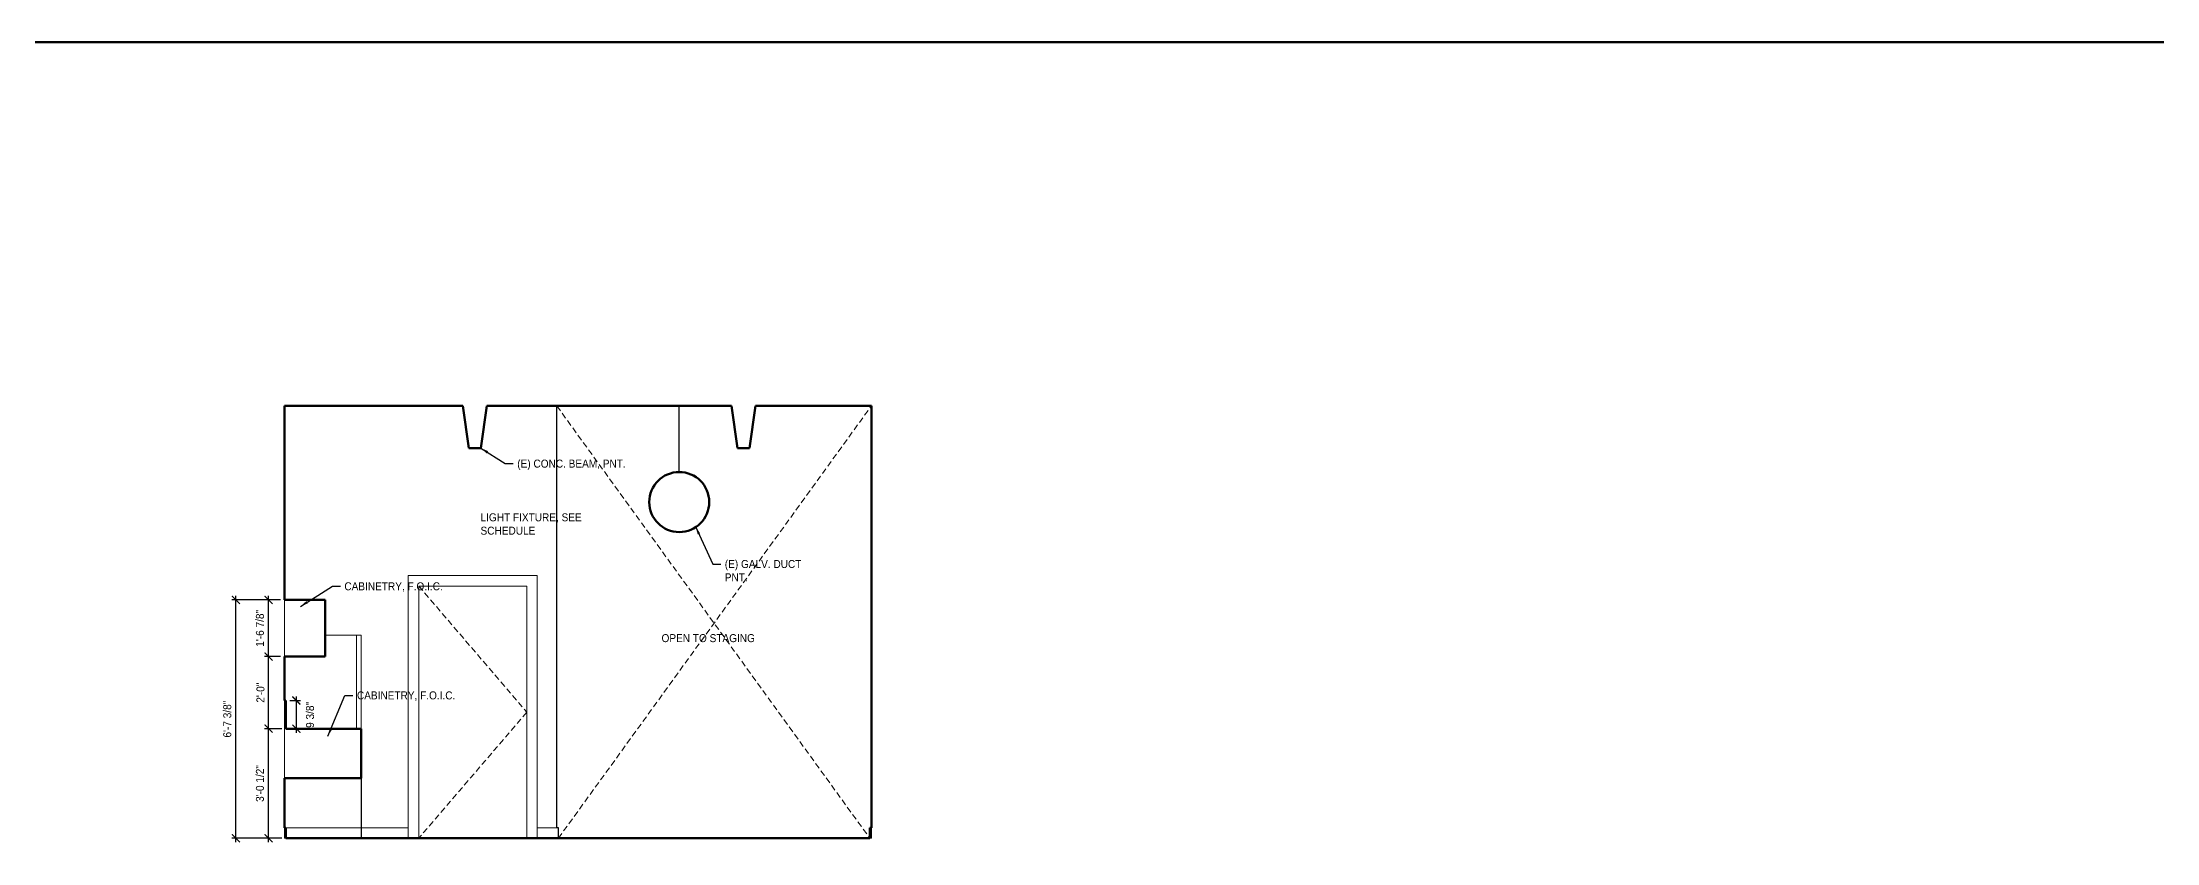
# Model space of a CAD drawing. Header units: inches. Extents: x -3027 to 6920, y -6604 to 320.
# Drawn here: x -857 to -152, y -3601 to -3335 of the extents above; entities that cross this region are included whole.
import ezdxf

# ---------------------------------------------------------------- set-up
doc = ezdxf.new("R2010")
doc.units = ezdxf.units.IN
doc.header["$LTSCALE"] = 4
doc.header["$MEASUREMENT"] = 0
doc.header["$PDMODE"] = 35
doc.header["$PDSIZE"] = -5
doc.linetypes.add('DASHED', pattern=[0.75, 0.5, -0.25])
doc.layers.get('0').update_dxf_attribs({"linetype": 'CONTINUOUS'})
doc.layers.get('Defpoints').update_dxf_attribs({"linetype": 'CONTINUOUS'})
for name, color, linetype, lineweight in [('A-ELEV-2', 5, 'CONTINUOUS', 25), ('A-ELEV-3', 8, 'CONTINUOUS', 15), ('A-ELEV-BYND', 9, 'DASHED', 9), ('A-ELEV-CUT', 3, 'CONTINUOUS', 50), ('A-NOTE-DIM', 8, 'CONTINUOUS', 15)]:
    doc.layers.add(name, color=color, linetype=linetype, lineweight=lineweight)
doc.layers.add('A-NOTE-DIM-3_8', color=8, linetype='CONTINUOUS')
doc.styles.add('3_8SM', font='swisse.ttf', dxfattribs={"width": 0.9, "height": 2.666667})
doc.dimstyles.new('DIM3_8', dxfattribs={"dimtxt": 2.666667, "dimasz": 2.666667, "dimexe": 1.333333, "dimexo": 1.333333, "dimgap": 1.333333, "dimtad": 1, "dimdec": 4, "dimzin": 11, "dimdsep": 46, "dimlunit": 4, "dimtxsty": '3_8SM', "dimblk": 'ARCHTICK', "dimblk1": 'ARCHTICK', "dimblk2": 'ARCHTICK', "dimsah": 1, "dimcen": 2.666667, "dimdle": 1.333333, "dimclrd": 8, "dimclre": 8, "dimclrt": 8, "dimadec": 0, "dimazin": 0, "dimtfac": 4, "dimtdec": 4, "dimtofl": 0, "dimtmove": 2, "dimatfit": 3, "dimfxl": 1, "dimfrac": 2, "dimtzin": 0, "dimarcsym": 0})
doc.dimstyles.new('DIM3_8$7', dxfattribs={"dimtxt": 2.666667, "dimasz": 2.666667, "dimexe": 1.333333, "dimexo": 1.333333, "dimgap": 1.333333, "dimtad": 0, "dimdec": 4, "dimzin": 11, "dimdsep": 46, "dimlunit": 4, "dimtxsty": '3_8SM', "dimblk": 'ARCHTICK', "dimcen": 2.666667, "dimdle": 1.333333, "dimclrd": 8, "dimclre": 8, "dimclrt": 8, "dimadec": 0, "dimazin": 0, "dimtfac": 4, "dimtdec": 4, "dimtofl": 0, "dimtmove": 1, "dimatfit": 3, "dimfxl": 1, "dimfrac": 2, "dimtzin": 0, "dimarcsym": 0})

# ---------------------------------------------------------------- blocks, each defined once
blk = doc.blocks.new('A$C6AF20732')
at = {"layer": 'A-ELEV-CUT'}
for p, q in [((-2, -14), (-4, 0)), ((2, -14), (4, 0)), ((-2, -14), (2, -14))]:
    blk.add_line(p, q, dxfattribs=at)
blk = doc.blocks.new('_ARCHTICK')
at = {"color": 0, "linetype": 'ByBlock', "const_width": 0.15}
blk.add_lwpolyline([(-0.5, -0.5), (0.5, 0.5)], dxfattribs=at)
blk = doc.blocks.new('*D23')
at = {"layer": 'A-NOTE-DIM', "color": 8, "lineweight": -2, "transparency": 16777216}
for p, q in [((-776.83, -3563.5), (-782.63, -3563.5)), ((-781.3, -3601.33), (-781.3, -3562.17)), ((-776.83, -3600), (-782.63, -3600))]:
    blk.add_line(p, q, dxfattribs=at)
at = {"layer": 'Defpoints', "color": 0, "transparency": 16777216}
for p in [(-781.3, -3563.5), (-775.5, -3563.5), (-775.5, -3600)]:
    blk.add_point(p, dxfattribs=at)
at = {"layer": 'A-NOTE-DIM', "color": 8, "lineweight": -2, "transparency": 16777216, "xscale": 2.666666666666667, "yscale": 2.666666666666667, "zscale": 2.666666666666667}
for p, rotation in [((-781.3, -3563.5), 90), ((-781.3, -3600), 270)]:
    blk.add_blockref('_ARCHTICK', p, dxfattribs=dict(at, rotation=rotation))
at = {"layer": 'A-NOTE-DIM', "color": 8, "transparency": 16777216, "insert": (-784.17, -3581.75), "char_height": 2.667, "attachment_point": 5, "rotation": 90, "style": '3_8SM'}
blk.add_mtext('3\'-0 1/2" ', dxfattribs=at)
blk = doc.blocks.new('*D24')
at = {"layer": 'A-NOTE-DIM', "color": 8, "lineweight": -2, "transparency": 16777216}
for p, q in [((-777.33, -3539.5), (-782.63, -3539.5)), ((-781.3, -3564.83), (-781.3, -3538.17)), ((-776.83, -3563.5), (-782.63, -3563.5))]:
    blk.add_line(p, q, dxfattribs=at)
at = {"layer": 'Defpoints', "color": 0, "transparency": 16777216}
for p in [(-781.3, -3539.5), (-776, -3539.5), (-775.5, -3563.5)]:
    blk.add_point(p, dxfattribs=at)
at = {"layer": 'A-NOTE-DIM', "color": 8, "lineweight": -2, "transparency": 16777216, "xscale": 2.666666666666667, "yscale": 2.666666666666667, "zscale": 2.666666666666667}
for p, rotation in [((-781.3, -3539.5), 90), ((-781.3, -3563.5), 270)]:
    blk.add_blockref('_ARCHTICK', p, dxfattribs=dict(at, rotation=rotation))
at = {"layer": 'A-NOTE-DIM', "color": 8, "transparency": 16777216, "insert": (-784, -3551.5), "char_height": 2.667, "attachment_point": 5, "rotation": 90, "style": '3_8SM'}
blk.add_mtext('2\'-0" ', dxfattribs=at)
blk = doc.blocks.new('*D25')
at = {"layer": 'A-NOTE-DIM', "color": 8, "lineweight": -2, "transparency": 16777216}
for p, q in [((-777.33, -3520.62), (-782.63, -3520.62)), ((-781.3, -3540.83), (-781.3, -3519.29)), ((-777.33, -3539.5), (-782.63, -3539.5))]:
    blk.add_line(p, q, dxfattribs=at)
at = {"layer": 'Defpoints', "color": 0, "transparency": 16777216}
for p in [(-781.3, -3520.62), (-776, -3520.62), (-776, -3539.5)]:
    blk.add_point(p, dxfattribs=at)
at = {"layer": 'A-NOTE-DIM', "color": 8, "lineweight": -2, "transparency": 16777216, "xscale": 2.666666666666667, "yscale": 2.666666666666667, "zscale": 2.666666666666667}
for p, rotation in [((-781.3, -3520.62), 90), ((-781.3, -3539.5), 270)]:
    blk.add_blockref('_ARCHTICK', p, dxfattribs=dict(at, rotation=rotation))
at = {"layer": 'A-NOTE-DIM', "color": 8, "transparency": 16777216, "insert": (-784.17, -3530.06), "char_height": 2.667, "attachment_point": 5, "rotation": 90, "style": '3_8SM'}
blk.add_mtext('1\'-6 7/8" ', dxfattribs=at)
blk = doc.blocks.new('*D26')
at = {"layer": 'A-NOTE-DIM', "color": 8, "lineweight": -2, "transparency": 16777216}
for p, q in [((-774.17, -3554.12), (-770.71, -3554.12)), ((-772.04, -3564.83), (-772.04, -3552.79)), ((-774.17, -3563.5), (-770.71, -3563.5))]:
    blk.add_line(p, q, dxfattribs=at)
at = {"layer": 'Defpoints', "color": 0, "transparency": 16777216}
for p in [(-775.5, -3554.12), (-772.04, -3554.12), (-775.5, -3563.5)]:
    blk.add_point(p, dxfattribs=at)
at = {"layer": 'A-NOTE-DIM', "color": 8, "lineweight": -2, "transparency": 16777216, "xscale": 2.666666666666667, "yscale": 2.666666666666667, "zscale": 2.666666666666667}
for p, rotation in [((-772.04, -3554.12), 90), ((-772.04, -3563.5), 270)]:
    blk.add_blockref('_ARCHTICK', p, dxfattribs=dict(at, rotation=rotation))
at = {"layer": 'A-NOTE-DIM', "color": 8, "transparency": 16777216, "insert": (-767.48, -3558.91), "char_height": 2.667, "attachment_point": 5, "rotation": 90, "style": '3_8SM'}
blk.add_mtext('9 3/8" ', dxfattribs=at)
blk = doc.blocks.new('*D32')
at = {"layer": 'A-NOTE-DIM', "color": 8, "lineweight": -2, "transparency": 16777216}
for p, q in [((-777.33, -3520.62), (-793.51, -3520.62)), ((-792.18, -3601.33), (-792.18, -3519.29)), ((-776.83, -3600), (-793.51, -3600))]:
    blk.add_line(p, q, dxfattribs=at)
at = {"layer": 'Defpoints', "color": 0, "transparency": 16777216}
for p in [(-792.18, -3520.62), (-776, -3520.62), (-775.5, -3600)]:
    blk.add_point(p, dxfattribs=at)
at = {"layer": 'A-NOTE-DIM', "color": 8, "lineweight": -2, "transparency": 16777216, "xscale": 2.666666666666667, "yscale": 2.666666666666667, "zscale": 2.666666666666667}
for p, rotation in [((-792.18, -3520.62), 90), ((-792.18, -3600), 270)]:
    blk.add_blockref('_ARCHTICK', p, dxfattribs=dict(at, rotation=rotation))
at = {"layer": 'A-NOTE-DIM', "color": 8, "transparency": 16777216, "insert": (-795.05, -3560.31), "char_height": 2.667, "attachment_point": 5, "rotation": 90, "style": '3_8SM'}
blk.add_mtext('6\'-7 3/8" ', dxfattribs=at)

msp = doc.modelspace()

# ---------------------------------------------------------------- linework, layer by layer
at = {"layer": 'A-ELEV-2'}
for p, q in [((-685.2498, -3596.5), (-685.2498, -3456)), ((-644.45706, -3478), (-644.45706, -3456)), ((-750.4998, -3580), (-750.4998, -3600)), ((-684.7498, -3596.5), (-685.2498, -3596.5)), ((-684.7498, -3600), (-684.7498, -3596.5))]:
    msp.add_line(p, q, dxfattribs=at)
at = {"layer": 'A-ELEV-3'}
for p, q in [((-775.9998, -3539.5), (-775.9998, -3520.625)), ((-762.4998, -3532.375), (-750.4998, -3532.375)), ((-751.9998, -3563.5), (-751.9998, -3532.375)), ((-750.4998, -3563.5), (-750.4998, -3532.375)), ((-775.9998, -3580), (-775.9998, -3554.125)), ((-775.9998, -3596.5), (-775.9998, -3600)), ((-775.4998, -3600), (-775.9998, -3600)), ((-775.4998, -3596.5), (-734.7498, -3596.5)), ((-691.7498, -3596.5), (-685.2498, -3596.5)), ((-580.95183, -3600), (-580.45183, -3600)), ((-580.45183, -3596.5), (-580.45183, -3600))]:
    msp.add_line(p, q, dxfattribs=at)
msp.add_lwpolyline([(-691.7498, -3600), (-691.7498, -3512.5), (-734.7498, -3512.5), (-734.7498, -3600)], dxfattribs=at)
msp.add_lwpolyline([(-695.2498, -3516), (-731.2498, -3516), (-731.2498, -3600), (-695.2498, -3600)], close=True, dxfattribs=at)
at = {"layer": 'A-ELEV-BYND'}
for p, q in [((-685.2498, -3456), (-580.95183, -3600)), ((-684.7498, -3600), (-580.45183, -3456))]:
    msp.add_line(p, q, dxfattribs=at)
msp.add_lwpolyline([(-731.2498, -3516), (-695.2498, -3558), (-731.2498, -3600)], dxfattribs=at)
at = {"layer": 'A-ELEV-CUT'}
for p, q in [((-1381.1, -3334.85), (4858.025, -3334.85)), ((-775.9998, -3456), (-716.62347, -3456)), ((-775.9998, -3520.625), (-775.9998, -3456)), ((-708.62347, -3456), (-627.05239, -3456)), ((-619.05239, -3456), (-580.45183, -3456)), ((-580.45183, -3596.5), (-580.45183, -3456)), ((-775.9998, -3520.625), (-762.4998, -3520.625)), ((-762.4998, -3539.5), (-762.4998, -3520.625)), ((-775.9998, -3554.125), (-775.9998, -3539.5)), ((-775.9998, -3539.5), (-762.4998, -3539.5)), ((-775.9998, -3554.125), (-775.4998, -3554.125)), ((-775.4998, -3563.5), (-775.4998, -3554.125)), ((-775.4998, -3563.5), (-750.4998, -3563.5)), ((-750.4998, -3580), (-750.4998, -3563.5)), ((-775.9998, -3580), (-750.4998, -3580)), ((-775.9998, -3596.5), (-775.9998, -3580)), ((-775.9998, -3596.5), (-775.4998, -3596.5)), ((-775.4998, -3600), (-775.4998, -3596.5)), ((-775.4998, -3600), (-580.95183, -3600)), ((-580.45183, -3596.5), (-580.95183, -3596.5)), ((-580.95183, -3600), (-580.95183, -3596.5))]:
    msp.add_line(p, q, dxfattribs=at)
msp.add_circle((-644.45706, -3488), 10, dxfattribs=at)

# ---------------------------------------------------------------- block references
for p in [(-712.62347, -3456), (-623.05239, -3456)]:
    msp.add_blockref('A$C6AF20732', p, dxfattribs=at)

# ---------------------------------------------------------------- texts
at = {"layer": 'A-NOTE-DIM-3_8', "char_height": 2.6666667, "attachment_point": 1, "style": '3_8SM'}
for s, insert, width in [('(E) CONC. BEAM, PNT.', (-698.43785, -3473.85953), 36), ('LIGHT FIXTURE, SEE SCHEDULE', (-710.6745, -3491.75534), 37.2975794), ('(E) GALV. DUCT\\PPNT.', (-629.28432, -3507.30355), 36), ('CABINETRY, F.O.I.C.', (-756.04887, -3514.73375), 36), ('OPEN TO STAGING', (-650.36078, -3531.99429), 36), ('CABINETRY, F.O.I.C.', (-751.85463, -3551.06966), 36)]:
    msp.add_mtext(s, dxfattribs=dict(at, insert=insert, width=width))

# ---------------------------------------------------------------- dimensions: what is measured, and where the dimension line sits
at = {"layer": 'A-NOTE-DIM'}
for base, p1, p2, picture, middle in [((-792.17854, -3520.625), (-775.4998, -3600), (-775.9998, -3520.625), '*D32', (-795.05165, -3560.3125)), ((-781.29696, -3520.625), (-775.9998, -3539.5), (-775.9998, -3520.625), '*D25', (-784.17007, -3530.0625)), ((-781.29696, -3539.5), (-775.4998, -3563.5), (-775.9998, -3539.5), '*D24', (-783.99878, -3551.5)), ((-781.29696, -3563.5), (-775.4998, -3600), (-775.4998, -3563.5), '*D23', (-784.17007, -3581.75))]:
    dim = msp.add_linear_dim(base=base, p1=p1, p2=p2, angle=90, dimstyle='DIM3_8', override={"dimpost": ' '}, dxfattribs=at)
    dim.commit()
    dim.dimension.update_dxf_attribs({"geometry": picture, "text_midpoint": middle})
dim = msp.add_linear_dim(base=(-772.04468, -3554.125), p1=(-775.4998, -3563.5), p2=(-775.4998, -3554.125), angle=90, dimstyle='DIM3_8', override={"dimpost": ' '}, dxfattribs=at)
dim.commit()
dim.dimension.update_dxf_attribs({"geometry": '*D26', "text_midpoint": (-767.47566, -3558.91392), "dimtype": 160})

# ---------------------------------------------------------------- leaders
at = {"layer": 'A-NOTE-DIM-3_8', "annotation_type": 0, "has_hookline": 1, "hookline_direction": 0}
for points, text_width in [([(-710.62347, -3470), (-702.43785, -3475.19287), (-699.77119, -3475.19287)], 30.67424), ([(-639.02676, -3496.18382), (-633.28432, -3508.63688), (-630.61765, -3508.63688)], 28.10061), ([(-770.68695, -3522.75721), (-760.04887, -3516.06709), (-757.3822, -3516.06709)], 21.80122), ([(-761.53592, -3565.99314), (-755.85463, -3552.40299), (-753.18796, -3552.40299)], 21.80122)]:
    msp.add_leader(points, dimstyle='DIM3_8$7', override={"dimgap": 1.333333, "dimtad": 0}, dxfattribs=dict(at, text_width=text_width))

doc.saveas('drawing.dxf')
